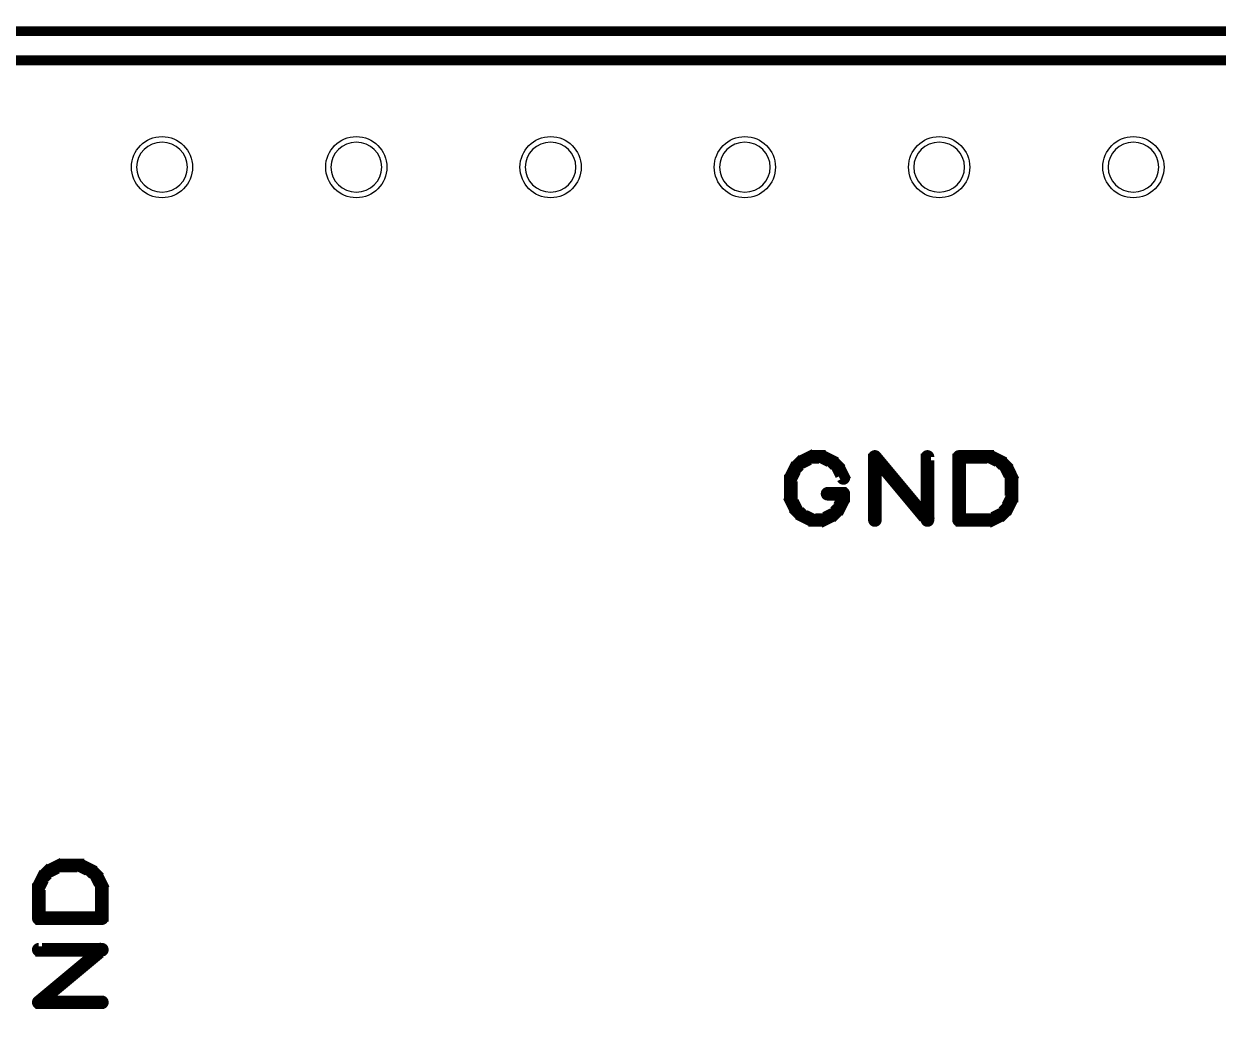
# Model space of a CAD drawing. Extents: x 1.5 to 98, y 12 to 104.4.
# Drawn here: x 66.77 to 82.39, y 47.29 to 60.29 of the extents above; entities that cross this region are included whole.
import ezdxf

# ---------------------------------------------------------------- set-up
doc = ezdxf.new("R2010")
doc.units = 0
doc.layers.get('0').update_dxf_attribs({"linetype": 'CONTINUOUS'})
for name, color, linetype in [('_DRILL', 251, 'CONTINUOUS'), ('BOTTOM_SOLDER_MASK', 6, 'CONTINUOUS'), ('DOCUMENTATION1', 3, 'CONTINUOUS'), ('TOP_SILKSCREEN', 1, 'CONTINUOUS'), ('TOP_SOLDER_MASK', 2, 'CONTINUOUS')]:
    doc.layers.add(name, color=color, linetype=linetype)

# ---------------------------------------------------------------- blocks, each defined once
blk = doc.blocks.new('STYLE1')
at = {"const_width": 0.6}
blk.add_lwpolyline([(-0.3, 0, 1), (0.3, 0, 1)], format="xyb", close=True, dxfattribs=at)
blk = doc.blocks.new('_HOLE')
blk.add_circle((0, 0), 0.5)

msp = doc.modelspace()

# ---------------------------------------------------------------- linework, layer by layer
at = {"layer": 'DOCUMENTATION1', "color": 94}
msp.add_lwpolyline([(33.9725, 60.198, 0.127, 0.127, 0), (95.5675, 60.198, 0, 0, 0), (95.5675, 60.198, 0.0635, 0.0635, 0), (95.5675, 60.1662, 0.0635, 0.0635, 1), (95.5675, 60.2298, 0, 0, 0), (95.5993, 60.198, 0.0635, 0.0635, 1), (95.5357, 60.198, 0, 0, 0), (95.5675, 60.198, 0, 0, 0), (95.5675, 60.198, 0.127, 0.127, 0), (95.5675, 41.402, 0, 0, 0), (95.5675, 41.402, 0.0635, 0.0635, 0), (95.5357, 41.402, 0.0635, 0.0635, 1), (95.5993, 41.402, 0, 0, 0), (95.5675, 41.3702, 0.0635, 0.0635, 1), (95.5675, 41.4338, 0, 0, 0), (95.5675, 41.402, 0, 0, 0), (95.5675, 41.402, 0.127, 0.127, 0), (33.9725, 41.402, 0, 0, 0)], format="xyseb", dxfattribs=at)
at = {"layer": 'TOP_SILKSCREEN', "color": 135}
for points in [[(34.3535, 59.817, 0.127, 0.127, 0), (95.1865, 59.817, 0, 0, 0), (95.1865, 59.817, 0.0635, 0.0635, 0), (95.1865, 59.7852, 0.0635, 0.0635, 1), (95.1865, 59.8488, 0, 0, 0), (95.2183, 59.817, 0.0635, 0.0635, 1), (95.1547, 59.817, 0, 0, 0), (95.1865, 59.817, 0, 0, 0), (95.1865, 59.817, 0.127, 0.127, 0), (95.1865, 41.783, 0, 0, 0), (95.1865, 41.783, 0.0635, 0.0635, 0), (95.1547, 41.783, 0.0635, 0.0635, 1), (95.2183, 41.783, 0, 0, 0), (95.1865, 41.7512, 0.0635, 0.0635, 1), (95.1865, 41.8148, 0, 0, 0), (95.1865, 41.783, 0, 0, 0), (95.1865, 41.783, 0.127, 0.127, 0), (34.3535, 41.783, 0, 0, 0)], [(76.8373, 54.5253, 0.0889, 0.0889, 1), (76.9003, 54.4623, 0, 0, 0), (76.8688, 54.4938, 0, 0, 0), (76.8688, 54.4938, 0.1778, 0.1778, 0), (76.9375, 54.5625, 0.1778, 0.1778, 0), (76.9375, 54.5625, 0, 0, 0), (76.9375, 54.5625, 0.0889, 0.0889, 0), (76.969, 54.531, 0.0889, 0.0889, 1), (76.906, 54.594, 0, 0, 0)], [(76.9176, 54.6023, 0.0889, 0.0889, 1), (76.9574, 54.5227, 0, 0, 0), (76.9375, 54.5625, 0, 0, 0), (76.9375, 54.5625, 0.1778, 0.1778, 0), (77.075, 54.6313, 0.1778, 0.1778, 0), (77.075, 54.6313, 0, 0, 0), (77.075, 54.6313, 0.0889, 0.0889, 0), (77.0949, 54.5915, 0.0889, 0.0889, 1), (77.0551, 54.6711, 0, 0, 0)], [(77.075, 54.6758, 0.0889, 0.0889, 1), (77.075, 54.5868, 0, 0, 0), (77.075, 54.6313, 0, 0, 0), (77.075, 54.6313, 0.1778, 0.1778, 0), (77.2125, 54.6313, 0.1778, 0.1778, 0), (77.2125, 54.6313, 0, 0, 0), (77.2125, 54.6313, 0.0889, 0.0889, 0), (77.2125, 54.5868, 0.0889, 0.0889, 1), (77.2125, 54.6758, 0, 0, 0)], [(77.2324, 54.6711, 0.0889, 0.0889, 1), (77.1926, 54.5915, 0, 0, 0), (77.2125, 54.6313, 0, 0, 0), (77.2125, 54.6313, 0.1778, 0.1778, 0), (77.35, 54.5625, 0.1778, 0.1778, 0), (77.35, 54.5625, 0, 0, 0), (77.35, 54.5625, 0.0889, 0.0889, 0), (77.3301, 54.5227, 0.0889, 0.0889, 1), (77.3699, 54.6023, 0, 0, 0)], [(77.3815, 54.594, 0.0889, 0.0889, 1), (77.3185, 54.531, 0, 0, 0), (77.35, 54.5625, 0, 0, 0), (77.35, 54.5625, 0.1778, 0.1778, 0), (77.4188, 54.4938, 0.1778, 0.1778, 0), (77.4188, 54.4938, 0, 0, 0), (77.4188, 54.4938, 0.0889, 0.0889, 0), (77.3873, 54.4623, 0.0889, 0.0889, 1), (77.4503, 54.5253, 0, 0, 0)], [(77.8555, 53.8063, 0.0889, 0.0889, 1), (77.9445, 53.8063, 0, 0, 0), (77.9, 53.8063, 0, 0, 0), (77.9, 53.8063, 0.1778, 0.1778, 0), (77.9, 54.6313, 0.1778, 0.1778, 0), (77.9, 54.6313, 0, 0, 0), (77.9, 54.6313, 0.0889, 0.0889, 0), (77.9445, 54.6313, 0.0889, 0.0889, 1), (77.8555, 54.6313, 0, 0, 0)], [(77.9342, 54.6598, 0.0889, 0.0889, 1), (77.8658, 54.6028, 0, 0, 0), (77.9, 54.6313, 0, 0, 0), (77.9, 54.6313, 0.1778, 0.1778, 0), (78.5875, 53.8063, 0.1778, 0.1778, 0), (78.5875, 53.8063, 0, 0, 0), (78.5875, 53.8063, 0.0889, 0.0889, 0), (78.5533, 53.7778, 0.0889, 0.0889, 1), (78.6217, 53.8348, 0, 0, 0)], [(78.543, 53.8063, 0.0889, 0.0889, 1), (78.632, 53.8063, 0, 0, 0), (78.5875, 53.8063, 0, 0, 0), (78.5875, 53.8063, 0.1778, 0.1778, 0), (78.5875, 54.6313, 0.1778, 0.1778, 0), (78.5875, 54.6313, 0, 0, 0), (78.5875, 54.6313, 0.0889, 0.0889, 0), (78.632, 54.6313, 0.0889, 0.0889, 1), (78.543, 54.6313, 0, 0, 0)], [(78.9555, 53.8063, 0.0889, 0.0889, 1), (79.0445, 53.8063, 0, 0, 0), (79, 53.8063, 0, 0, 0), (79, 53.8063, 0.1778, 0.1778, 0), (79, 54.6313, 0.1778, 0.1778, 0), (79, 54.6313, 0, 0, 0), (79, 54.6313, 0.0889, 0.0889, 0), (79.0445, 54.6313, 0.0889, 0.0889, 1), (78.9555, 54.6313, 0, 0, 0)], [(79, 54.6758, 0.0889, 0.0889, 1), (79, 54.5868, 0, 0, 0), (79, 54.6313, 0, 0, 0), (79, 54.6313, 0.1778, 0.1778, 0), (79.4125, 54.6313, 0.1778, 0.1778, 0), (79.4125, 54.6313, 0, 0, 0), (79.4125, 54.6313, 0.0889, 0.0889, 0), (79.4125, 54.5868, 0.0889, 0.0889, 1), (79.4125, 54.6758, 0, 0, 0)], [(79.4324, 54.6711, 0.0889, 0.0889, 1), (79.3926, 54.5915, 0, 0, 0), (79.4125, 54.6313, 0, 0, 0), (79.4125, 54.6313, 0.1778, 0.1778, 0), (79.55, 54.5625, 0.1778, 0.1778, 0), (79.55, 54.5625, 0, 0, 0), (79.55, 54.5625, 0.0889, 0.0889, 0), (79.5301, 54.5227, 0.0889, 0.0889, 1), (79.5699, 54.6023, 0, 0, 0)], [(79.5815, 54.594, 0.0889, 0.0889, 1), (79.5185, 54.531, 0, 0, 0), (79.55, 54.5625, 0, 0, 0), (79.55, 54.5625, 0.1778, 0.1778, 0), (79.6188, 54.4938, 0.1778, 0.1778, 0), (79.6188, 54.4938, 0, 0, 0), (79.6188, 54.4938, 0.0889, 0.0889, 0), (79.5873, 54.4623, 0.0889, 0.0889, 1), (79.6503, 54.5253, 0, 0, 0)], [(76.7602, 54.3762, 0.0889, 0.0889, 1), (76.8398, 54.3364, 0, 0, 0), (76.8, 54.3563, 0, 0, 0), (76.8, 54.3563, 0.1778, 0.1778, 0), (76.8688, 54.4938, 0.1778, 0.1778, 0), (76.8688, 54.4938, 0, 0, 0), (76.8688, 54.4938, 0.0889, 0.0889, 0), (76.9086, 54.4739, 0.0889, 0.0889, 1), (76.829, 54.5137, 0, 0, 0)], [(76.7555, 54.0813, 0.0889, 0.0889, 1), (76.8445, 54.0813, 0, 0, 0), (76.8, 54.0813, 0, 0, 0), (76.8, 54.0813, 0.1778, 0.1778, 0), (76.8, 54.3563, 0.1778, 0.1778, 0), (76.8, 54.3563, 0, 0, 0), (76.8, 54.3563, 0.0889, 0.0889, 0), (76.8445, 54.3563, 0.0889, 0.0889, 1), (76.7555, 54.3563, 0, 0, 0)], [(77.4586, 54.5137, 0.0889, 0.0889, 1), (77.379, 54.4739, 0, 0, 0), (77.4188, 54.4938, 0, 0, 0), (77.4188, 54.4938, 0.1778, 0.1778, 0), (77.4875, 54.3563, 0.1778, 0.1778, 0), (77.4875, 54.3563, 0, 0, 0), (77.4875, 54.3563, 0.0889, 0.0889, 0), (77.4477, 54.3364, 0.0889, 0.0889, 1), (77.5273, 54.3762, 0, 0, 0)], [(79.6586, 54.5137, 0.0889, 0.0889, 1), (79.579, 54.4739, 0, 0, 0), (79.6188, 54.4938, 0, 0, 0), (79.6188, 54.4938, 0.1778, 0.1778, 0), (79.6875, 54.3563, 0.1778, 0.1778, 0), (79.6875, 54.3563, 0, 0, 0), (79.6875, 54.3563, 0.0889, 0.0889, 0), (79.6477, 54.3364, 0.0889, 0.0889, 1), (79.7273, 54.3762, 0, 0, 0)], [(79.732, 54.3563, 0.0889, 0.0889, 1), (79.643, 54.3563, 0, 0, 0), (79.6875, 54.3563, 0, 0, 0), (79.6875, 54.3563, 0.1778, 0.1778, 0), (79.6875, 54.0813, 0.1778, 0.1778, 0), (79.6875, 54.0813, 0, 0, 0), (79.6875, 54.0813, 0.0889, 0.0889, 0), (79.643, 54.0813, 0.0889, 0.0889, 1), (79.732, 54.0813, 0, 0, 0)], [(76.829, 53.9239, 0.0889, 0.0889, 1), (76.9086, 53.9637, 0, 0, 0), (76.8688, 53.9438, 0, 0, 0), (76.8688, 53.9438, 0.1778, 0.1778, 0), (76.8, 54.0813, 0.1778, 0.1778, 0), (76.8, 54.0813, 0, 0, 0), (76.8, 54.0813, 0.0889, 0.0889, 0), (76.8398, 54.1012, 0.0889, 0.0889, 1), (76.7602, 54.0614, 0, 0, 0)], [(77.2813, 54.1945, 0.0889, 0.0889, 1), (77.2813, 54.1055, 0, 0, 0), (77.2813, 54.15, 0, 0, 0), (77.2813, 54.15, 0.1778, 0.1778, 0), (77.4875, 54.15, 0.1778, 0.1778, 0), (77.4875, 54.15, 0, 0, 0), (77.4875, 54.15, 0.0889, 0.0889, 0), (77.4875, 54.1055, 0.0889, 0.0889, 1), (77.4875, 54.1945, 0, 0, 0)], [(77.5273, 54.0614, 0.0889, 0.0889, 1), (77.4477, 54.1012, 0, 0, 0), (77.4875, 54.0813, 0, 0, 0), (77.4875, 54.0813, 0.1778, 0.1778, 0), (77.4188, 53.9438, 0.1778, 0.1778, 0), (77.4188, 53.9438, 0, 0, 0), (77.4188, 53.9438, 0.0889, 0.0889, 0), (77.379, 53.9637, 0.0889, 0.0889, 1), (77.4586, 53.9239, 0, 0, 0)], [(77.532, 54.15, 0.0889, 0.0889, 1), (77.443, 54.15, 0, 0, 0), (77.4875, 54.15, 0, 0, 0), (77.4875, 54.15, 0.1778, 0.1778, 0), (77.4875, 54.0813, 0.1778, 0.1778, 0), (77.4875, 54.0813, 0, 0, 0), (77.4875, 54.0813, 0.0889, 0.0889, 0), (77.443, 54.0813, 0.0889, 0.0889, 1), (77.532, 54.0813, 0, 0, 0)], [(79.7273, 54.0614, 0.0889, 0.0889, 1), (79.6477, 54.1012, 0, 0, 0), (79.6875, 54.0813, 0, 0, 0), (79.6875, 54.0813, 0.1778, 0.1778, 0), (79.6188, 53.9438, 0.1778, 0.1778, 0), (79.6188, 53.9438, 0, 0, 0), (79.6188, 53.9438, 0.0889, 0.0889, 0), (79.579, 53.9637, 0.0889, 0.0889, 1), (79.6586, 53.9239, 0, 0, 0)], [(76.906, 53.8435, 0.0889, 0.0889, 1), (76.969, 53.9065, 0, 0, 0), (76.9375, 53.875, 0, 0, 0), (76.9375, 53.875, 0.1778, 0.1778, 0), (76.8688, 53.9438, 0.1778, 0.1778, 0), (76.8688, 53.9438, 0, 0, 0), (76.8688, 53.9438, 0.0889, 0.0889, 0), (76.9003, 53.9753, 0.0889, 0.0889, 1), (76.8373, 53.9123, 0, 0, 0)], [(77.4503, 53.9123, 0.0889, 0.0889, 1), (77.3873, 53.9753, 0, 0, 0), (77.4188, 53.9438, 0, 0, 0), (77.4188, 53.9438, 0.1778, 0.1778, 0), (77.35, 53.875, 0.1778, 0.1778, 0), (77.35, 53.875, 0, 0, 0), (77.35, 53.875, 0.0889, 0.0889, 0), (77.3185, 53.9065, 0.0889, 0.0889, 1), (77.3815, 53.8435, 0, 0, 0)], [(79.6503, 53.9123, 0.0889, 0.0889, 1), (79.5873, 53.9753, 0, 0, 0), (79.6188, 53.9438, 0, 0, 0), (79.6188, 53.9438, 0.1778, 0.1778, 0), (79.55, 53.875, 0.1778, 0.1778, 0), (79.55, 53.875, 0, 0, 0), (79.55, 53.875, 0.0889, 0.0889, 0), (79.5185, 53.9065, 0.0889, 0.0889, 1), (79.5815, 53.8435, 0, 0, 0)], [(77.0551, 53.7665, 0.0889, 0.0889, 1), (77.0949, 53.8461, 0, 0, 0), (77.075, 53.8063, 0, 0, 0), (77.075, 53.8063, 0.1778, 0.1778, 0), (76.9375, 53.875, 0.1778, 0.1778, 0), (76.9375, 53.875, 0, 0, 0), (76.9375, 53.875, 0.0889, 0.0889, 0), (76.9574, 53.9148, 0.0889, 0.0889, 1), (76.9176, 53.8352, 0, 0, 0)], [(77.2125, 53.7618, 0.0889, 0.0889, 1), (77.2125, 53.8508, 0, 0, 0), (77.2125, 53.8063, 0, 0, 0), (77.2125, 53.8063, 0.1778, 0.1778, 0), (77.075, 53.8063, 0.1778, 0.1778, 0), (77.075, 53.8063, 0, 0, 0), (77.075, 53.8063, 0.0889, 0.0889, 0), (77.075, 53.8508, 0.0889, 0.0889, 1), (77.075, 53.7618, 0, 0, 0)], [(77.3699, 53.8352, 0.0889, 0.0889, 1), (77.3301, 53.9148, 0, 0, 0), (77.35, 53.875, 0, 0, 0), (77.35, 53.875, 0.1778, 0.1778, 0), (77.2125, 53.8063, 0.1778, 0.1778, 0), (77.2125, 53.8063, 0, 0, 0), (77.2125, 53.8063, 0.0889, 0.0889, 0), (77.1926, 53.8461, 0.0889, 0.0889, 1), (77.2324, 53.7665, 0, 0, 0)], [(79.4125, 53.7618, 0.0889, 0.0889, 1), (79.4125, 53.8508, 0, 0, 0), (79.4125, 53.8063, 0, 0, 0), (79.4125, 53.8063, 0.1778, 0.1778, 0), (79, 53.8063, 0.1778, 0.1778, 0), (79, 53.8063, 0, 0, 0), (79, 53.8063, 0.0889, 0.0889, 0), (79, 53.8508, 0.0889, 0.0889, 1), (79, 53.7618, 0, 0, 0)], [(79.5699, 53.8352, 0.0889, 0.0889, 1), (79.5301, 53.9148, 0, 0, 0), (79.55, 53.875, 0, 0, 0), (79.55, 53.875, 0.1778, 0.1778, 0), (79.4125, 53.8063, 0.1778, 0.1778, 0), (79.4125, 53.8063, 0, 0, 0), (79.4125, 53.8063, 0.0889, 0.0889, 0), (79.3926, 53.8461, 0.0889, 0.0889, 1), (79.4324, 53.7665, 0, 0, 0)], [(67.006, 49.1815, 0.0889, 0.0889, 1), (67.069, 49.1185, 0, 0, 0), (67.0375, 49.15, 0, 0, 0), (67.0375, 49.15, 0.1778, 0.1778, 0), (67.1062, 49.2188, 0.1778, 0.1778, 0), (67.1062, 49.2188, 0, 0, 0), (67.1062, 49.2188, 0.0889, 0.0889, 0), (67.1377, 49.1873, 0.0889, 0.0889, 1), (67.0747, 49.2503, 0, 0, 0)], [(67.0863, 49.2586, 0.0889, 0.0889, 1), (67.1261, 49.179, 0, 0, 0), (67.1062, 49.2188, 0, 0, 0), (67.1062, 49.2188, 0.1778, 0.1778, 0), (67.2437, 49.2875, 0.1778, 0.1778, 0), (67.2437, 49.2875, 0, 0, 0), (67.2437, 49.2875, 0.0889, 0.0889, 0), (67.2636, 49.2477, 0.0889, 0.0889, 1), (67.2238, 49.3273, 0, 0, 0)], [(67.2437, 49.332, 0.0889, 0.0889, 1), (67.2437, 49.243, 0, 0, 0), (67.2437, 49.2875, 0, 0, 0), (67.2437, 49.2875, 0.1778, 0.1778, 0), (67.5187, 49.2875, 0.1778, 0.1778, 0), (67.5187, 49.2875, 0, 0, 0), (67.5187, 49.2875, 0.0889, 0.0889, 0), (67.5187, 49.243, 0.0889, 0.0889, 1), (67.5187, 49.332, 0, 0, 0)], [(67.5386, 49.3273, 0.0889, 0.0889, 1), (67.4988, 49.2477, 0, 0, 0), (67.5187, 49.2875, 0, 0, 0), (67.5187, 49.2875, 0.1778, 0.1778, 0), (67.6562, 49.2188, 0.1778, 0.1778, 0), (67.6562, 49.2188, 0, 0, 0), (67.6562, 49.2188, 0.0889, 0.0889, 0), (67.6363, 49.179, 0.0889, 0.0889, 1), (67.6761, 49.2586, 0, 0, 0)], [(67.6877, 49.2503, 0.0889, 0.0889, 1), (67.6247, 49.1873, 0, 0, 0), (67.6562, 49.2188, 0, 0, 0), (67.6562, 49.2188, 0.1778, 0.1778, 0), (67.725, 49.15, 0.1778, 0.1778, 0), (67.725, 49.15, 0, 0, 0), (67.725, 49.15, 0.0889, 0.0889, 0), (67.6935, 49.1185, 0.0889, 0.0889, 1), (67.7565, 49.1815, 0, 0, 0)], [(66.9289, 49.0324, 0.0889, 0.0889, 1), (67.0085, 48.9926, 0, 0, 0), (66.9687, 49.0125, 0, 0, 0), (66.9687, 49.0125, 0.1778, 0.1778, 0), (67.0375, 49.15, 0.1778, 0.1778, 0), (67.0375, 49.15, 0, 0, 0), (67.0375, 49.15, 0.0889, 0.0889, 0), (67.0773, 49.1301, 0.0889, 0.0889, 1), (66.9977, 49.1699, 0, 0, 0)], [(67.7648, 49.1699, 0.0889, 0.0889, 1), (67.6852, 49.1301, 0, 0, 0), (67.725, 49.15, 0, 0, 0), (67.725, 49.15, 0.1778, 0.1778, 0), (67.7937, 49.0125, 0.1778, 0.1778, 0), (67.7937, 49.0125, 0, 0, 0), (67.7937, 49.0125, 0.0889, 0.0889, 0), (67.7539, 48.9926, 0.0889, 0.0889, 1), (67.8335, 49.0324, 0, 0, 0)], [(66.9242, 48.6, 0.0889, 0.0889, 1), (67.0132, 48.6, 0, 0, 0), (66.9687, 48.6, 0, 0, 0), (66.9687, 48.6, 0.1778, 0.1778, 0), (66.9687, 49.0125, 0.1778, 0.1778, 0), (66.9687, 49.0125, 0, 0, 0), (66.9687, 49.0125, 0.0889, 0.0889, 0), (67.0132, 49.0125, 0.0889, 0.0889, 1), (66.9242, 49.0125, 0, 0, 0)], [(67.8382, 49.0125, 0.0889, 0.0889, 1), (67.7492, 49.0125, 0, 0, 0), (67.7937, 49.0125, 0, 0, 0), (67.7937, 49.0125, 0.1778, 0.1778, 0), (67.7937, 48.6, 0.1778, 0.1778, 0), (67.7937, 48.6, 0, 0, 0), (67.7937, 48.6, 0.0889, 0.0889, 0), (67.7492, 48.6, 0.0889, 0.0889, 1), (67.8382, 48.6, 0, 0, 0)], [(67.7937, 48.5555, 0.0889, 0.0889, 1), (67.7937, 48.6445, 0, 0, 0), (67.7937, 48.6, 0, 0, 0), (67.7937, 48.6, 0.1778, 0.1778, 0), (66.9687, 48.6, 0.1778, 0.1778, 0), (66.9687, 48.6, 0, 0, 0), (66.9687, 48.6, 0.0889, 0.0889, 0), (66.9687, 48.6445, 0.0889, 0.0889, 1), (66.9687, 48.5555, 0, 0, 0)], [(66.9402, 47.5342, 0.0889, 0.0889, 1), (66.9972, 47.4658, 0, 0, 0), (66.9687, 47.5, 0, 0, 0), (66.9687, 47.5, 0.1778, 0.1778, 0), (67.7937, 48.1875, 0.1778, 0.1778, 0), (67.7937, 48.1875, 0, 0, 0), (67.7937, 48.1875, 0.0889, 0.0889, 0), (67.8222, 48.1533, 0.0889, 0.0889, 1), (67.7652, 48.2217, 0, 0, 0)], [(67.7937, 48.143, 0.0889, 0.0889, 1), (67.7937, 48.232, 0, 0, 0), (67.7937, 48.1875, 0, 0, 0), (67.7937, 48.1875, 0.1778, 0.1778, 0), (66.9687, 48.1875, 0.1778, 0.1778, 0), (66.9687, 48.1875, 0, 0, 0), (66.9687, 48.1875, 0.0889, 0.0889, 0), (66.9687, 48.232, 0.0889, 0.0889, 1), (66.9687, 48.143, 0, 0, 0)], [(67.7937, 47.4555, 0.0889, 0.0889, 1), (67.7937, 47.5445, 0, 0, 0), (67.7937, 47.5, 0, 0, 0), (67.7937, 47.5, 0.1778, 0.1778, 0), (66.9687, 47.5, 0.1778, 0.1778, 0), (66.9687, 47.5, 0, 0, 0), (66.9687, 47.5, 0.0889, 0.0889, 0), (66.9687, 47.5445, 0.0889, 0.0889, 1), (66.9687, 47.4555, 0, 0, 0)]]:
    msp.add_lwpolyline(points, format="xyseb", dxfattribs=at)

# ---------------------------------------------------------------- block references
at = {"layer": '_DRILL', "xscale": 0.8, "yscale": 0.8}
for p in [(68.58, 58.42), (71.12, 58.42), (73.66, 58.42), (76.2, 58.42), (78.74, 58.42), (81.28, 58.42)]:
    msp.add_blockref('_HOLE', p, dxfattribs=at)
at = {"layer": 'BOTTOM_SOLDER_MASK', "color": 253, "xscale": 1.106, "yscale": 1.083}
for p in [(68.58, 58.42), (68.58, 58.42), (71.12, 58.42), (71.12, 58.42), (73.66, 58.42), (73.66, 58.42), (76.2, 58.42), (76.2, 58.42), (78.74, 58.42), (78.74, 58.42), (81.28, 58.42), (81.28, 58.42)]:
    msp.add_blockref('STYLE1', p, dxfattribs=at)
at = {"layer": 'TOP_SOLDER_MASK', "color": 253, "xscale": 1.106, "yscale": 1.083}
for p in [(68.58, 58.42), (68.58, 58.42), (71.12, 58.42), (71.12, 58.42), (73.66, 58.42), (73.66, 58.42), (76.2, 58.42), (76.2, 58.42), (78.74, 58.42), (78.74, 58.42), (81.28, 58.42), (81.28, 58.42)]:
    msp.add_blockref('STYLE1', p, dxfattribs=at)

doc.saveas('drawing.dxf')
